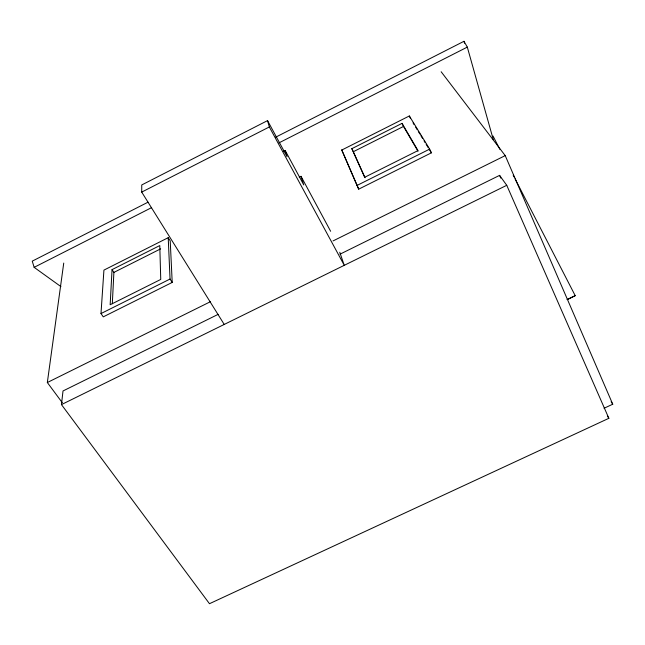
<?xml version="1.0" encoding="UTF-8"?>
<svg xmlns="http://www.w3.org/2000/svg" width="645" height="645" viewBox="0 0 645 645"><rect width="100%" height="100%" fill="white"/><g stroke="black" fill="none" stroke-linecap="round" stroke-linejoin="round"><path stroke-width="0.97" d="M224.226 324.443L141.723 192.105L141.747 184.946L267.546 120.615L287.033 156.654L285.155 150.454L283.373 151.357M112.311 303.722L113.891 272.408L112.045 269.626L159.775 245.568L160.75 279.43L110.158 304.754L112.045 269.626M100.991 313.559L103.926 270.11L168.216 237.683L170.224 240.908L172.207 282.421L103.265 316.864L100.991 313.559L170.046 279.035L168.216 237.683M339.931 254.211L499.585 175.367L506.752 185.3L608.856 418.307L209.48 603.704L61.46 404.6L63.008 390.967L218.155 314.349M62.323 402.73L47.335 382.525L63.742 263.071M515.049 178.818L575.211 295.668L567.398 299.57M141.723 192.105L269.336 126.952L267.546 120.615M148.036 202.183L32.25 261.144L34.145 267.344L60.92 286.606M275.496 137.28L463.989 41.296L467.311 47.109L493.24 139.457M34.145 267.344L151.631 207.617M278.979 142.868L467.311 47.109M341.786 150.043L409.333 115.971L429.651 149.124L431.392 152.841L358.693 189.162L341.786 150.043L358.693 189.162M351.872 148.656L402.045 123.364L417.992 150.591L364.667 177.286L351.872 148.656L365.062 177.754M299.232 177.23L301.022 176.319L330.643 231.281M353.412 151.68L403.504 126.444L418.025 151.252M113.891 272.408L160.661 248.849M356.83 185.542L429.651 149.124M47.335 382.525L210.48 301.675M333.062 240.924L505.22 155.614L612.75 404.222L604.059 408.261M61.46 404.6L506.752 185.3M567.036 299.57L575.211 295.668M441.156 71.756L505.22 155.614M611.113 401.698L612.75 404.222M170.046 279.035L172.207 282.421M607.332 415.896L608.856 418.307M413.074 122.905L414.122 124.614M415.694 127.178L417.267 129.75M418.307 131.459L419.879 134.023M420.927 135.732L422.499 138.304M424.063 140.868L425.111 142.577M426.16 144.287L428.256 147.713M429.296 149.422L431.392 152.841M269.336 126.952L344.261 265.321L339.762 252.243M285.155 150.454L303.755 184.905L301.022 176.319M493.006 136.006L499.891 149.382M513.21 175.247L514.13 177.036M402.045 123.364L403.504 126.444M409.333 115.971L410.575 118.599M499.585 175.367L500.802 178.125M463.989 41.296L464.537 43.231"/></g></svg>
